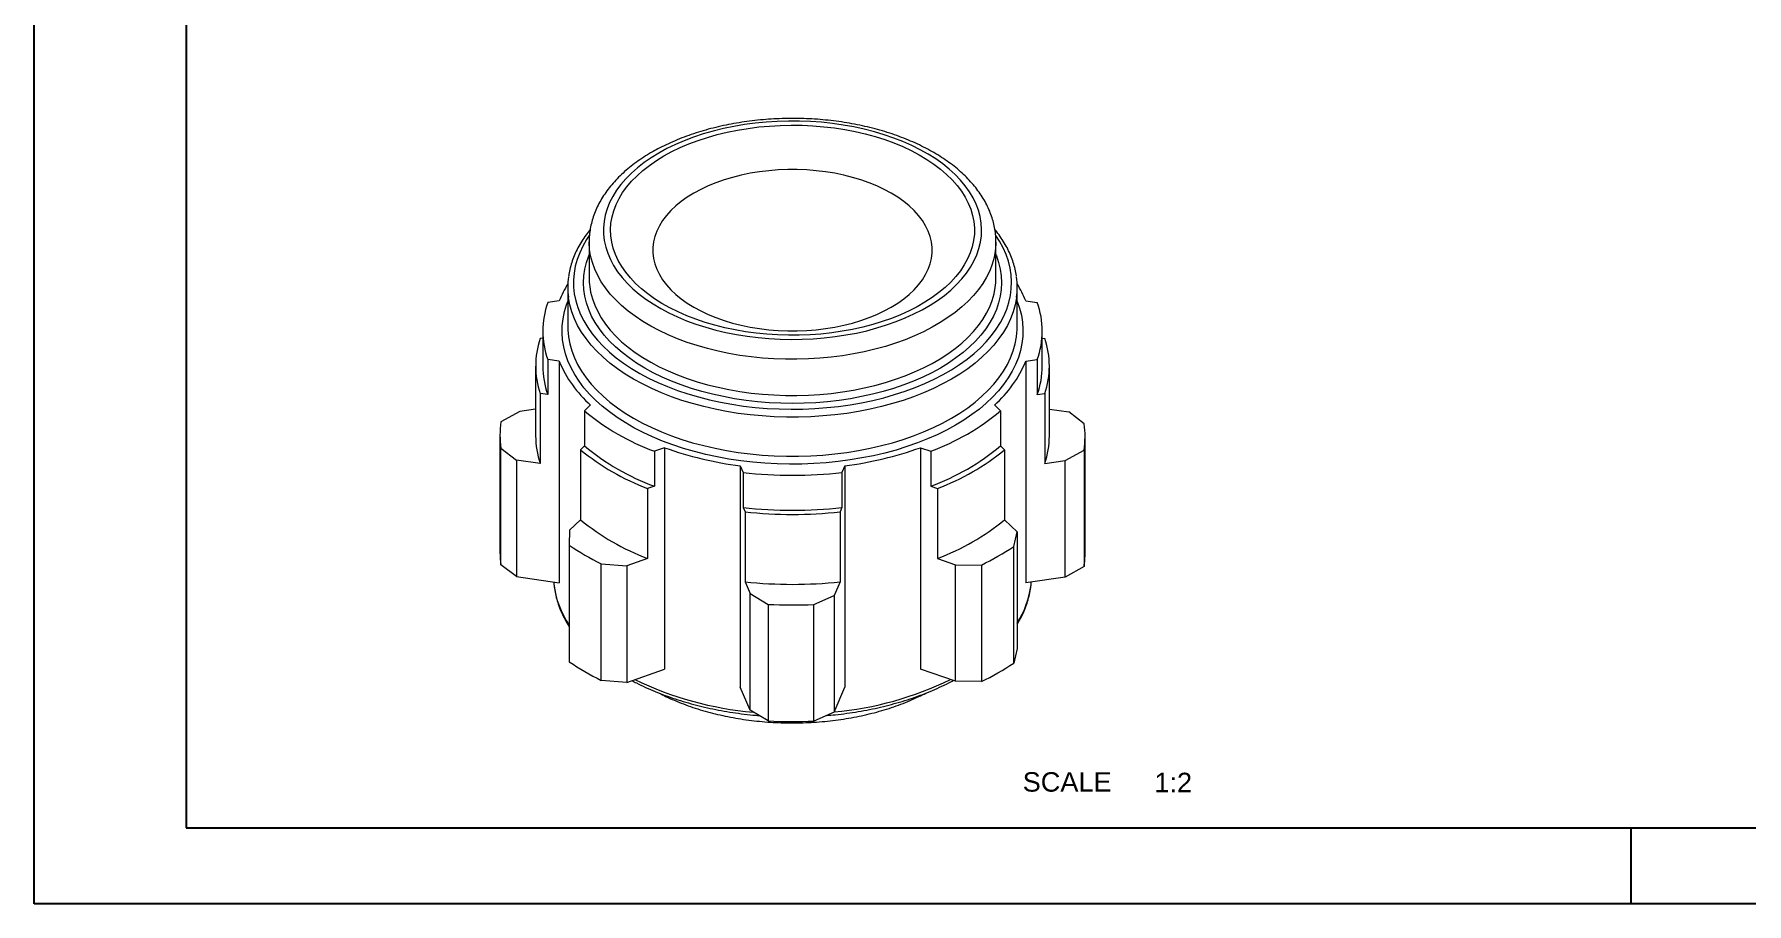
# Model space of a CAD drawing. Header units: millimetres. Extents: x 2490 to 2826, y 1138 to 1375.
# Drawn here: x 2489.9 to 2669.9, y 1138 to 1229.4 of the extents above; entities that cross this region are included whole.
import ezdxf

# ---------------------------------------------------------------- set-up
doc = ezdxf.new("R2010")
doc.units = ezdxf.units.MM
doc.linetypes.add('ACAD_ISO02W100', pattern=[15, 12, -3])
doc.linetypes.add('ACAD_ISO05W100', pattern=[33, 24, -3, 0, -3, 0, -3])
doc.layers.add('AM_8', color=40, linetype='ACAD_ISO02W100', lineweight=35)
doc.layers.add('AM_BOR', color=2, linetype='ACAD_ISO05W100', lineweight=35)
doc.styles.get("Standard").update_dxf_attribs({"font": 'arial.ttf'})

# ---------------------------------------------------------------- blocks, each defined once
blk = doc.blocks.new('A3 ZTL')
for p, q in [((19.57, 280.82), (19.57, 9.78)), ((19.57, 9.78), (401.17, 9.78))]:
    blk.add_line(p, q)
at = {"layer": 'AM_BOR', "color": 135, "linetype": 'Continuous', "lineweight": 25}
for p, q in [((0, 0), (0, 290.61)), ((410.96, 0), (0, 0))]:
    blk.add_line(p, q, dxfattribs=at)
at = {"layer": 'AM_BOR', "color": 135, "lineweight": 25}
blk.add_line((205.48, 9.78), (205.48, 0), dxfattribs=at)

msp = doc.modelspace()

# ---------------------------------------------------------------- linework, layer by layer
at = {"color": 7, "linetype": 'Continuous', "lineweight": 15}
for p, q in [((2548.186, 1207.543), (2548.186, 1203.746)), ((2590.936, 1203.746), (2590.936, 1207.543)), ((2545.936, 1202.767), (2545.936, 1198.664)), ((2593.186, 1198.664), (2593.186, 1202.767)), ((2545.043, 1201.344), (2543.829, 1201.17)), ((2594.078, 1201.344), (2595.292, 1201.17)), ((2543.311, 1197.422), (2543.026, 1197.381)), ((2543.311, 1198.174), (2543.311, 1194.499)), ((2595.811, 1194.499), (2595.811, 1198.174)), ((2595.811, 1197.422), (2596.095, 1197.381)), ((2542.561, 1194.499), (2542.561, 1187.15)), ((2545.043, 1195.003), (2543.829, 1195.177)), ((2543.829, 1195.177), (2543.829, 1191.502)), ((2545.043, 1195.003), (2545.043, 1171.732)), ((2594.078, 1195.003), (2595.292, 1195.177)), ((2594.078, 1195.003), (2594.078, 1171.732)), ((2595.292, 1195.177), (2595.292, 1191.502)), ((2596.561, 1187.15), (2596.561, 1194.499)), ((2542.561, 1189.966), (2540.893, 1189.727)), ((2543.026, 1191.617), (2543.026, 1184.268)), ((2543.829, 1191.502), (2543.026, 1191.617)), ((2548.341, 1190.408), (2547.695, 1189.789)), ((2590.781, 1190.408), (2591.426, 1189.789)), ((2595.292, 1191.502), (2596.095, 1191.617)), ((2596.095, 1191.617), (2596.095, 1184.268)), ((2596.561, 1189.966), (2598.589, 1189.675)), ((2540.893, 1189.727), (2538.917, 1188.628)), ((2547.695, 1189.789), (2547.695, 1186.115)), ((2591.426, 1189.789), (2591.426, 1186.115)), ((2600.229, 1188.441), (2598.589, 1189.675)), ((2538.811, 1187.15), (2538.811, 1174.902)), ((2600.311, 1174.902), (2600.311, 1187.15)), ((2538.892, 1185.86), (2540.533, 1184.625)), ((2538.892, 1173.612), (2538.892, 1185.86)), ((2540.533, 1184.625), (2540.533, 1172.377)), ((2543.026, 1184.268), (2540.533, 1184.625)), ((2547.695, 1186.115), (2547.268, 1185.706)), ((2547.268, 1185.706), (2547.268, 1178.357)), ((2556.108, 1185.924), (2555.036, 1185.551)), ((2555.036, 1185.551), (2555.036, 1181.876)), ((2556.108, 1185.924), (2556.108, 1162.652)), ((2583.013, 1185.924), (2584.085, 1185.551)), ((2583.013, 1185.924), (2583.013, 1162.652)), ((2584.085, 1185.551), (2584.085, 1181.876)), ((2591.426, 1186.115), (2591.853, 1185.706)), ((2591.853, 1185.706), (2591.853, 1178.357)), ((2596.095, 1184.268), (2598.228, 1184.574)), ((2598.228, 1184.574), (2600.204, 1185.672)), ((2598.228, 1172.325), (2598.228, 1184.574)), ((2600.204, 1185.672), (2600.204, 1173.424)), ((2564.068, 1184.02), (2564.369, 1183.319)), ((2564.068, 1184.02), (2564.068, 1160.749)), ((2564.369, 1183.319), (2564.369, 1179.645)), ((2575.053, 1184.02), (2574.752, 1183.319)), ((2574.752, 1183.319), (2574.752, 1179.645)), ((2575.053, 1184.02), (2575.053, 1160.749)), ((2555.036, 1181.876), (2554.328, 1181.63)), ((2554.328, 1181.63), (2554.328, 1174.281)), ((2584.085, 1181.876), (2584.793, 1181.63)), ((2584.793, 1181.63), (2584.793, 1174.281)), ((2564.369, 1179.645), (2564.568, 1179.181)), ((2564.568, 1179.181), (2564.568, 1171.832)), ((2574.752, 1179.645), (2574.553, 1179.181)), ((2574.553, 1179.181), (2574.553, 1171.832)), ((2546.134, 1177.27), (2546.082, 1175.687)), ((2547.268, 1178.357), (2546.134, 1177.27)), ((2591.853, 1178.357), (2593.179, 1177.087)), ((2546.082, 1175.687), (2546.082, 1163.439)), ((2592.827, 1175.544), (2593.179, 1177.087)), ((2592.827, 1163.296), (2592.827, 1175.544)), ((2593.179, 1177.087), (2593.179, 1164.838)), ((2549.456, 1173.719), (2552.128, 1173.515)), ((2549.456, 1161.471), (2549.456, 1173.719)), ((2554.328, 1174.281), (2552.128, 1173.515)), ((2584.793, 1174.281), (2586.675, 1173.626)), ((2540.533, 1172.377), (2538.892, 1173.612)), ((2540.533, 1172.377), (2545.043, 1171.732)), ((2552.128, 1173.515), (2552.128, 1161.267)), ((2564.568, 1171.832), (2565.097, 1170.601)), ((2574.553, 1171.832), (2573.935, 1170.393)), ((2586.675, 1161.378), (2586.675, 1173.626)), ((2586.675, 1173.626), (2589.418, 1173.596)), ((2589.418, 1173.596), (2589.418, 1161.348)), ((2598.228, 1172.325), (2594.078, 1171.732)), ((2600.204, 1173.424), (2598.228, 1172.325)), ((2565.097, 1158.353), (2565.097, 1170.601)), ((2565.097, 1170.601), (2567, 1169.46)), ((2571.796, 1169.446), (2573.935, 1170.393)), ((2573.935, 1170.393), (2573.935, 1158.145)), ((2567, 1169.46), (2567, 1157.212)), ((2571.796, 1157.198), (2571.796, 1169.446)), ((2593.179, 1164.838), (2592.827, 1163.296)), ((2552.128, 1161.267), (2549.456, 1161.471)), ((2552.128, 1161.267), (2556.108, 1162.652)), ((2586.675, 1161.378), (2583.013, 1162.652)), ((2589.418, 1161.348), (2586.675, 1161.378)), ((2565.097, 1158.353), (2564.068, 1160.749)), ((2573.935, 1158.145), (2575.053, 1160.749)), ((2567, 1157.212), (2565.097, 1158.353)), ((2573.935, 1158.145), (2571.796, 1157.198))]:
    msp.add_line(p, q, dxfattribs=at)
at = {"color": 7, "linetype": 'Continuous', "lineweight": 15, "flags": 128}
for points in [[(2555.507, 1216.881), (2554.706, 1216.391), (2553.957, 1215.875), (2553.261, 1215.334), (2552.622, 1214.77), (2552.041, 1214.186), (2551.52, 1213.583), (2551.062, 1212.964), (2550.667, 1212.33), (2550.338, 1211.684), (2550.075, 1211.027), (2549.879, 1210.363), (2549.75, 1209.694), (2549.69, 1209.021), (2549.699, 1208.347), (2549.776, 1207.675), (2549.921, 1207.007), (2550.134, 1206.344), (2550.414, 1205.69), (2550.76, 1205.047), (2551.171, 1204.416), (2551.645, 1203.801), (2552.181, 1203.202), (2552.776, 1202.623), (2553.43, 1202.065), (2554.139, 1201.53), (2554.902, 1201.02), (2555.715, 1200.537), (2556.575, 1200.082), (2557.481, 1199.657), (2558.428, 1199.264), (2559.413, 1198.903), (2560.434, 1198.576), (2561.486, 1198.284), (2562.565, 1198.029), (2563.669, 1197.81), (2564.793, 1197.63), (2565.934, 1197.487), (2567.087, 1197.384), (2568.249, 1197.32), (2569.415, 1197.295), (2570.581, 1197.31), (2571.745, 1197.364), (2572.9, 1197.458), (2574.044, 1197.59), (2575.173, 1197.762), (2576.282, 1197.971), (2577.368, 1198.217), (2578.427, 1198.5), (2579.456, 1198.818), (2580.451, 1199.17), (2581.407, 1199.556), (2582.324, 1199.973), (2583.196, 1200.42), (2584.021, 1200.897), (2584.796, 1201.4), (2585.519, 1201.929), (2586.187, 1202.482), (2586.797, 1203.056), (2587.348, 1203.65), (2587.838, 1204.261), (2588.265, 1204.888), (2588.627, 1205.528), (2588.923, 1206.18), (2589.153, 1206.84), (2589.315, 1207.507), (2589.409, 1208.179), (2589.435, 1208.852), (2589.392, 1209.526), (2589.281, 1210.196), (2589.102, 1210.862), (2588.855, 1211.52), (2588.542, 1212.169), (2588.164, 1212.807), (2587.721, 1213.43), (2587.216, 1214.037), (2586.65, 1214.626), (2586.025, 1215.195), (2585.343, 1215.742), (2584.607, 1216.264), (2583.819, 1216.761), (2582.982, 1217.231), (2582.099, 1217.671), (2581.172, 1218.08), (2580.205, 1218.457), (2579.202, 1218.801), (2578.165, 1219.111), (2577.099, 1219.384), (2576.007, 1219.622), (2574.892, 1219.821), (2573.759, 1219.983), (2572.612, 1220.106), (2571.454, 1220.19), (2570.29, 1220.234), (2569.123, 1220.239), (2567.958, 1220.204), (2566.798, 1220.13), (2565.647, 1220.017), (2564.511, 1219.865), (2563.391, 1219.675), (2562.293, 1219.447), (2561.22, 1219.183), (2560.176, 1218.882), (2559.164, 1218.547), (2558.187, 1218.178), (2557.25, 1217.776), (2556.356, 1217.343), (2555.507, 1216.881)], [(2556.037, 1216.575), (2556.87, 1217.028), (2557.749, 1217.451), (2558.669, 1217.844), (2559.629, 1218.203), (2560.624, 1218.529), (2561.651, 1218.82), (2562.707, 1219.076), (2563.787, 1219.294), (2564.888, 1219.474), (2566.005, 1219.616), (2567.135, 1219.72), (2568.274, 1219.784), (2569.418, 1219.809), (2570.562, 1219.794), (2571.702, 1219.739), (2572.835, 1219.646), (2573.956, 1219.513), (2575.061, 1219.342), (2576.147, 1219.134), (2577.209, 1218.888), (2578.243, 1218.605), (2579.247, 1218.288), (2580.216, 1217.937), (2581.146, 1217.552), (2582.036, 1217.137), (2582.88, 1216.691), (2583.677, 1216.217), (2584.424, 1215.716), (2585.117, 1215.191), (2585.754, 1214.642), (2586.334, 1214.073), (2586.853, 1213.484), (2587.311, 1212.879), (2587.705, 1212.258), (2588.034, 1211.626), (2588.297, 1210.983), (2588.493, 1210.332), (2588.621, 1209.676), (2588.681, 1209.016), (2588.672, 1208.355), (2588.595, 1207.696), (2588.45, 1207.041), (2588.237, 1206.392), (2587.958, 1205.751), (2587.612, 1205.122), (2587.202, 1204.505), (2586.729, 1203.904), (2586.194, 1203.32), (2585.6, 1202.755), (2584.949, 1202.212), (2584.242, 1201.693), (2583.483, 1201.198), (2582.673, 1200.731), (2581.817, 1200.293), (2580.917, 1199.885), (2579.977, 1199.509), (2578.999, 1199.166), (2577.987, 1198.857), (2576.945, 1198.584), (2575.877, 1198.347), (2574.786, 1198.148), (2573.677, 1197.986), (2572.552, 1197.864), (2571.417, 1197.78), (2570.276, 1197.735), (2569.132, 1197.73), (2567.989, 1197.765), (2566.852, 1197.839), (2565.724, 1197.952), (2564.611, 1198.104), (2563.515, 1198.294), (2562.441, 1198.521), (2561.392, 1198.785), (2560.372, 1199.085), (2559.386, 1199.42), (2558.435, 1199.788), (2557.525, 1200.188), (2556.658, 1200.619), (2555.836, 1201.079), (2555.064, 1201.567), (2554.344, 1202.08), (2553.679, 1202.617), (2553.07, 1203.177), (2552.52, 1203.756), (2552.031, 1204.353), (2551.605, 1204.966), (2551.244, 1205.593), (2550.947, 1206.231), (2550.718, 1206.878), (2550.556, 1207.532), (2550.462, 1208.19), (2550.436, 1208.851), (2550.479, 1209.511), (2550.59, 1210.168), (2550.769, 1210.821), (2551.015, 1211.466), (2551.328, 1212.101), (2551.706, 1212.725), (2552.148, 1213.334), (2552.652, 1213.927), (2553.217, 1214.502), (2553.84, 1215.056), (2554.519, 1215.587), (2555.253, 1216.094), (2556.037, 1216.575)], [(2559.181, 1200.68), (2559.913, 1200.285), (2560.691, 1199.92), (2561.51, 1199.586), (2562.366, 1199.286), (2563.256, 1199.02), (2564.175, 1198.789), (2565.12, 1198.595), (2566.085, 1198.439), (2567.066, 1198.321), (2568.059, 1198.243), (2569.059, 1198.203), (2570.062, 1198.203), (2571.062, 1198.243), (2572.055, 1198.321), (2573.036, 1198.439), (2574.001, 1198.595), (2574.946, 1198.789), (2575.865, 1199.02), (2576.755, 1199.286), (2577.612, 1199.586), (2578.431, 1199.92), (2579.208, 1200.285), (2579.941, 1200.68), (2580.625, 1201.103), (2581.257, 1201.552), (2581.835, 1202.025), (2582.356, 1202.519), (2582.817, 1203.033), (2583.217, 1203.564), (2583.552, 1204.109), (2583.823, 1204.666), (2584.027, 1205.233), (2584.163, 1205.806), (2584.232, 1206.383), (2584.232, 1206.962), (2584.163, 1207.539), (2584.027, 1208.112), (2583.823, 1208.679), (2583.552, 1209.236), (2583.217, 1209.781), (2582.817, 1210.312), (2582.356, 1210.826), (2581.835, 1211.32), (2581.257, 1211.793), (2580.625, 1212.242), (2579.941, 1212.665), (2579.208, 1213.06), (2578.431, 1213.425), (2577.612, 1213.759), (2576.755, 1214.059), (2575.865, 1214.326), (2574.946, 1214.556), (2574.001, 1214.75), (2573.036, 1214.906), (2572.055, 1215.024), (2571.062, 1215.102), (2570.062, 1215.142), (2569.059, 1215.142), (2568.059, 1215.102), (2567.066, 1215.024), (2566.085, 1214.906), (2565.12, 1214.75), (2564.175, 1214.556), (2563.256, 1214.326), (2562.366, 1214.059), (2561.51, 1213.759), (2560.691, 1213.425), (2559.913, 1213.06), (2559.181, 1212.665), (2558.496, 1212.242), (2557.864, 1211.793), (2557.286, 1211.32), (2556.765, 1210.826), (2556.304, 1210.312), (2555.904, 1209.781), (2555.569, 1209.236), (2555.298, 1208.679), (2555.094, 1208.112), (2554.958, 1207.539), (2554.89, 1206.962), (2554.89, 1206.383), (2554.958, 1205.806), (2555.094, 1205.233), (2555.298, 1204.666), (2555.569, 1204.109), (2555.904, 1203.564), (2556.304, 1203.033), (2556.765, 1202.519), (2557.286, 1202.025), (2557.864, 1201.552), (2558.496, 1201.103), (2559.181, 1200.68)], [(2545.936, 1198.664), (2545.944, 1198.294), (2546.012, 1197.565)], [(2593.112, 1197.589), (2593.177, 1198.294), (2593.186, 1198.664)], [(2544.46, 1171.815), (2544.47, 1171.693), (2544.482, 1171.574)], [(2594.634, 1171.519), (2594.651, 1171.693), (2594.661, 1171.815)]]:
    msp.add_lwpolyline(points, dxfattribs=at)
at = {"color": 8, "linetype": 'Continuous', "lineweight": 15, "flags": 128}
for points in [[(2548.193, 1208.208), (2547.918, 1207.793), (2547.521, 1207.104), (2547.19, 1206.404), (2546.926, 1205.694), (2546.729, 1204.977), (2546.601, 1204.254), (2546.54, 1203.529), (2546.549, 1202.803), (2546.626, 1202.078), (2546.772, 1201.357), (2546.986, 1200.641), (2547.267, 1199.933), (2547.614, 1199.236), (2548.028, 1198.55), (2548.505, 1197.878), (2549.045, 1197.222), (2549.647, 1196.584), (2550.308, 1195.967), (2551.026, 1195.37), (2551.8, 1194.798), (2552.626, 1194.251), (2553.503, 1193.73), (2554.429, 1193.238), (2555.399, 1192.776), (2556.411, 1192.345), (2557.463, 1191.947), (2558.551, 1191.583), (2559.672, 1191.253), (2560.822, 1190.959), (2561.998, 1190.702), (2563.197, 1190.482), (2564.415, 1190.301), (2565.648, 1190.158), (2566.893, 1190.054), (2568.146, 1189.99), (2569.403, 1189.965), (2570.661, 1189.98), (2571.915, 1190.034), (2573.163, 1190.128), (2574.399, 1190.261), (2575.621, 1190.433), (2576.825, 1190.643), (2578.007, 1190.891), (2579.165, 1191.176), (2580.293, 1191.497), (2581.389, 1191.853), (2582.451, 1192.243), (2583.473, 1192.665), (2584.454, 1193.12), (2585.391, 1193.604), (2586.28, 1194.118), (2587.12, 1194.659), (2587.907, 1195.225), (2588.639, 1195.815), (2589.315, 1196.428), (2589.931, 1197.061), (2590.487, 1197.712), (2590.98, 1198.38), (2591.41, 1199.063), (2591.774, 1199.758), (2592.072, 1200.463), (2592.302, 1201.177), (2592.465, 1201.897), (2592.559, 1202.621), (2592.585, 1203.347), (2592.542, 1204.073), (2592.431, 1204.796), (2592.251, 1205.515), (2592.003, 1206.227), (2591.689, 1206.93), (2591.308, 1207.622), (2590.934, 1208.2)], [(2590.936, 1206.201), (2590.985, 1206.079), (2591.225, 1205.382), (2591.397, 1204.677), (2591.501, 1203.968), (2591.536, 1203.257), (2591.501, 1202.545), (2591.397, 1201.836), (2591.225, 1201.132), (2590.985, 1200.434), (2590.677, 1199.745), (2590.302, 1199.067), (2589.863, 1198.402), (2589.359, 1197.752), (2588.794, 1197.12), (2588.167, 1196.507), (2587.483, 1195.916), (2586.741, 1195.347), (2585.946, 1194.803), (2585.099, 1194.286), (2584.204, 1193.797), (2583.262, 1193.338), (2582.277, 1192.91), (2581.252, 1192.515), (2580.19, 1192.154), (2579.095, 1191.827), (2577.97, 1191.536), (2576.819, 1191.283), (2575.644, 1191.066), (2574.451, 1190.889), (2573.242, 1190.75), (2572.021, 1190.65), (2570.793, 1190.591), (2569.561, 1190.571), (2568.328, 1190.591), (2567.1, 1190.65), (2565.88, 1190.75), (2564.671, 1190.889), (2563.477, 1191.066), (2562.303, 1191.283), (2561.151, 1191.536), (2560.026, 1191.827), (2558.931, 1192.154), (2557.869, 1192.515), (2556.844, 1192.91), (2555.859, 1193.338), (2554.918, 1193.797), (2554.022, 1194.286), (2553.175, 1194.803), (2552.38, 1195.347), (2551.639, 1195.916), (2550.954, 1196.507), (2550.328, 1197.12), (2549.762, 1197.752), (2549.258, 1198.402), (2548.819, 1199.067), (2548.444, 1199.745), (2548.137, 1200.434), (2547.896, 1201.132), (2547.724, 1201.836), (2547.62, 1202.545), (2547.586, 1203.257), (2547.62, 1203.968), (2547.724, 1204.677), (2547.896, 1205.382), (2548.137, 1206.079), (2548.186, 1206.201)], [(2590.936, 1207.528), (2590.931, 1207.281), (2590.871, 1206.584), (2590.743, 1205.89), (2590.547, 1205.2), (2590.284, 1204.519), (2589.954, 1203.847), (2589.559, 1203.187), (2589.1, 1202.54), (2588.578, 1201.91), (2587.996, 1201.298), (2587.354, 1200.706), (2586.656, 1200.136), (2585.902, 1199.589), (2585.097, 1199.068), (2584.241, 1198.575), (2583.339, 1198.11), (2582.392, 1197.675), (2581.404, 1197.271), (2580.379, 1196.901), (2579.319, 1196.565), (2578.227, 1196.264), (2577.108, 1195.999), (2575.964, 1195.771), (2574.8, 1195.58), (2573.619, 1195.428), (2572.426, 1195.315), (2571.223, 1195.241), (2570.014, 1195.207), (2568.805, 1195.212), (2567.597, 1195.256), (2566.396, 1195.34), (2565.205, 1195.463), (2564.028, 1195.624), (2562.869, 1195.824), (2561.731, 1196.061), (2560.619, 1196.336), (2559.535, 1196.646), (2558.483, 1196.99), (2557.466, 1197.369), (2556.488, 1197.78), (2555.553, 1198.223), (2554.662, 1198.695), (2553.818, 1199.196), (2553.026, 1199.724), (2552.286, 1200.276), (2551.601, 1200.852), (2550.974, 1201.449), (2550.407, 1202.066), (2549.901, 1202.701), (2549.458, 1203.35), (2549.079, 1204.014), (2548.766, 1204.688), (2548.519, 1205.372), (2548.34, 1206.063), (2548.229, 1206.758), (2548.186, 1207.456), (2548.186, 1207.551)], [(2548.241, 1202.856), (2548.34, 1202.266), (2548.519, 1201.575), (2548.766, 1200.891), (2549.079, 1200.217), (2549.458, 1199.553), (2549.901, 1198.904), (2550.407, 1198.269), (2550.974, 1197.652), (2551.601, 1197.055), (2552.286, 1196.479), (2553.026, 1195.927), (2553.818, 1195.399), (2554.662, 1194.899), (2555.553, 1194.426), (2556.488, 1193.984), (2557.466, 1193.572), (2558.483, 1193.194), (2559.535, 1192.849), (2560.619, 1192.539), (2561.731, 1192.265), (2562.869, 1192.027), (2564.028, 1191.827), (2565.205, 1191.666), (2566.396, 1191.543), (2567.597, 1191.459), (2568.805, 1191.415), (2570.014, 1191.41), (2571.223, 1191.444), (2572.426, 1191.518), (2573.619, 1191.631), (2574.8, 1191.783), (2575.964, 1191.974), (2577.108, 1192.202), (2578.227, 1192.467), (2579.319, 1192.768), (2580.379, 1193.104), (2581.404, 1193.474), (2582.392, 1193.878), (2583.339, 1194.313), (2584.241, 1194.778), (2585.097, 1195.272), (2585.902, 1195.793), (2586.656, 1196.339), (2587.354, 1196.909), (2587.996, 1197.501), (2588.578, 1198.113), (2589.1, 1198.744), (2589.559, 1199.39), (2589.954, 1200.05), (2590.284, 1200.722), (2590.547, 1201.403), (2590.743, 1202.093), (2590.866, 1202.753)], [(2593.186, 1201.267), (2593.424, 1200.582), (2593.612, 1199.845), (2593.732, 1199.104), (2593.783, 1198.36), (2593.766, 1197.615), (2593.681, 1196.872), (2593.526, 1196.133), (2593.304, 1195.4), (2593.015, 1194.674), (2592.659, 1193.958), (2592.238, 1193.255), (2591.752, 1192.565), (2591.204, 1191.891), (2590.594, 1191.235), (2589.924, 1190.599), (2589.197, 1189.984), (2588.414, 1189.392), (2587.578, 1188.825), (2586.69, 1188.285), (2585.754, 1187.773), (2584.772, 1187.29), (2583.748, 1186.838), (2582.682, 1186.418), (2581.58, 1186.032), (2580.443, 1185.679), (2579.276, 1185.363), (2578.081, 1185.082), (2576.862, 1184.839), (2575.623, 1184.634), (2574.366, 1184.467), (2573.095, 1184.338), (2571.815, 1184.249), (2570.528, 1184.2), (2569.238, 1184.19), (2567.949, 1184.22), (2566.665, 1184.289), (2565.389, 1184.398), (2564.125, 1184.545), (2562.876, 1184.732), (2561.647, 1184.956), (2560.439, 1185.218), (2559.258, 1185.517), (2558.106, 1185.851), (2556.986, 1186.221), (2555.902, 1186.624), (2554.856, 1187.06), (2553.852, 1187.527), (2552.893, 1188.025), (2551.981, 1188.552), (2551.119, 1189.105), (2550.309, 1189.685), (2549.554, 1190.288), (2548.855, 1190.914), (2548.215, 1191.561), (2547.636, 1192.226), (2547.118, 1192.908), (2546.665, 1193.605), (2546.276, 1194.315), (2545.953, 1195.036), (2545.697, 1195.766), (2545.509, 1196.502), (2545.389, 1197.243), (2545.338, 1197.987), (2545.355, 1198.732), (2545.441, 1199.475), (2545.595, 1200.214), (2545.817, 1200.948), (2545.936, 1201.267)], [(2593.116, 1201.722), (2593.108, 1201.66), (2592.969, 1200.925), (2592.762, 1200.197), (2592.487, 1199.475), (2592.145, 1198.763), (2591.736, 1198.063), (2591.263, 1197.377), (2590.726, 1196.707), (2590.126, 1196.054), (2589.467, 1195.421), (2588.749, 1194.81), (2587.974, 1194.222), (2587.146, 1193.659), (2586.266, 1193.123), (2585.337, 1192.615), (2584.362, 1192.137), (2583.343, 1191.69), (2582.284, 1191.275), (2581.188, 1190.894), (2580.057, 1190.548), (2578.896, 1190.238), (2577.708, 1189.965), (2576.495, 1189.729), (2575.262, 1189.531), (2574.013, 1189.373), (2572.75, 1189.253), (2571.478, 1189.173), (2570.2, 1189.133), (2568.921, 1189.133), (2567.643, 1189.173), (2566.371, 1189.253), (2565.109, 1189.373), (2563.859, 1189.531), (2562.626, 1189.729), (2561.414, 1189.965), (2560.225, 1190.238), (2559.064, 1190.548), (2557.933, 1190.894), (2556.837, 1191.275), (2555.778, 1191.69), (2554.759, 1192.137), (2553.784, 1192.615), (2552.855, 1193.123), (2551.975, 1193.659), (2551.147, 1194.222), (2550.373, 1194.81), (2549.655, 1195.421), (2548.995, 1196.054), (2548.396, 1196.707), (2547.858, 1197.377), (2547.385, 1198.063), (2546.976, 1198.763), (2546.634, 1199.475), (2546.359, 1200.197), (2546.152, 1200.925), (2546.014, 1201.66), (2546.004, 1201.728)], [(2546.012, 1197.565), (2546.014, 1197.557), (2546.152, 1196.822), (2546.359, 1196.093), (2546.634, 1195.372), (2546.976, 1194.66), (2547.385, 1193.96), (2547.858, 1193.274), (2548.396, 1192.604), (2548.995, 1191.951), (2549.655, 1191.318), (2550.373, 1190.707), (2551.147, 1190.119), (2551.975, 1189.556), (2552.855, 1189.02), (2553.784, 1188.512), (2554.759, 1188.034), (2555.778, 1187.587), (2556.837, 1187.172), (2557.933, 1186.791), (2559.064, 1186.445), (2560.225, 1186.135), (2561.414, 1185.862), (2562.626, 1185.626), (2563.859, 1185.428), (2565.109, 1185.269), (2566.371, 1185.15), (2567.643, 1185.07), (2568.921, 1185.03), (2570.2, 1185.03), (2571.478, 1185.07), (2572.75, 1185.15), (2574.013, 1185.269), (2575.262, 1185.428), (2576.495, 1185.626), (2577.708, 1185.862), (2578.896, 1186.135), (2580.057, 1186.445), (2581.188, 1186.791), (2582.284, 1187.172), (2583.343, 1187.587), (2584.362, 1188.034), (2585.337, 1188.512), (2586.266, 1189.02), (2587.146, 1189.556), (2587.974, 1190.119), (2588.749, 1190.707), (2589.467, 1191.318), (2590.126, 1191.951), (2590.726, 1192.604), (2591.263, 1193.274), (2591.736, 1193.96), (2592.145, 1194.66), (2592.487, 1195.372), (2592.762, 1196.093), (2592.969, 1196.822), (2593.108, 1197.557), (2593.112, 1197.589)]]:
    msp.add_lwpolyline(points, dxfattribs=at)
at = {"color": 7, "linetype": 'Continuous', "lineweight": 15}
for centre, radius, start, end in [((2554.767, 1197.539), 10.442, 147.67351, 158.62961), ((2553.836, 1202.767), 7.901, 171.97572, 187.55624), ((2555.344, 1203.748), 7.158, 180.00821, 187.1544), ((2583.763, 1203.748), 7.172, 352.02251, 359.98562), ((2585.286, 1202.767), 7.9, 352.4034, 7.81895), ((2584.354, 1197.539), 10.442, 21.37039, 32.32649), ((2552.26, 1198.174), 8.948, 160.43257, 199.56743), ((2586.861, 1198.174), 8.948, 340.43257, 19.56743), ((2551.74, 1194.499), 9.178, 161.69874, 198.30126), ((2587.381, 1194.499), 9.178, 341.69874, 18.30126), ((2552.367, 1194.523), 9.057, 180.14876, 199.48079), ((2556.479, 1199.727), 12.373, 202.44743, 228.87272), ((2582.643, 1199.727), 12.373, 311.12728, 337.55257), ((2586.754, 1194.523), 9.057, 340.51921, 359.85124), ((2549.096, 1187.151), 10.285, 171.73854, 187.21018), ((2563.495, 1208.681), 24.628, 230.09257, 249.91281), ((2575.626, 1208.681), 24.628, 290.08719, 309.90743), ((2590.026, 1187.15), 10.285, 351.73854, 7.21018), ((2551.836, 1187.17), 9.275, 180.12189, 198.23032), ((2587.285, 1187.17), 9.275, 341.76968, 359.87811), ((2563.306, 1205.334), 25.347, 230.74895, 249.25643), ((2563.495, 1205.006), 24.628, 230.09257, 249.91281), ((2568.664, 1220.835), 37.1, 250.21895, 262.8849), ((2570.458, 1220.835), 37.1, 277.1151, 289.78105), ((2575.626, 1205.006), 24.628, 290.08719, 309.90743), ((2575.816, 1205.334), 25.347, 290.74357, 309.25105), ((2569.561, 1228.142), 45.122, 263.39349, 276.60651), ((2569.561, 1224.467), 45.122, 263.39349, 276.60651), ((2569.561, 1225.369), 46.457, 263.83109, 276.16891), ((2563.306, 1197.985), 25.347, 230.74895, 249.25643), ((2575.816, 1197.985), 25.347, 290.74357, 309.25105), ((2562.219, 1199.47), 28.741, 235.84324, 243.63518), ((2576.672, 1199.868), 29.2, 295.88029, 303.59016), ((2549.105, 1174.903), 10.295, 180.00691, 187.20909), ((2590.001, 1174.904), 10.31, 351.74654, 359.98937), ((2569.561, 1218.02), 46.457, 263.83109, 276.16891), ((2569.561, 1222.6), 53.202, 267.24135, 272.40829), ((2562.219, 1187.222), 28.741, 235.84324, 243.63518), ((2576.672, 1187.62), 29.2, 295.88029, 303.59016), ((2569.561, 1210.352), 53.202, 267.24135, 272.40829)]:
    msp.add_arc(centre, radius, start, end, dxfattribs=at)
at = {"color": 8, "linetype": 'Continuous', "lineweight": 15}
for centre, radius, start, end in [((2554.024, 1172.696), 9.608, 186.7025, 214.24963), ((2585.15, 1172.686), 9.555, 327.17586, 352.98909), ((2568.427, 1193.522), 35.504, 244.19052, 265.18263), ((2570.874, 1192.904), 34.869, 275.05381, 295.98515)]:
    msp.add_arc(centre, radius, start, end, dxfattribs=at)
at = {"color": 7, "linetype": 'Continuous', "lineweight": 15}
for points, knots in [([(2590.929, 1207.526), (2590.929, 1207.68), (2590.931, 1208.07), (2590.863, 1208.694), (2590.734, 1209.395), (2590.543, 1210.089), (2590.292, 1210.775), (2589.981, 1211.452), (2589.61, 1212.117), (2589.18, 1212.77), (2588.692, 1213.408), (2588.148, 1214.029), (2587.547, 1214.631), (2586.893, 1215.212), (2586.188, 1215.769), (2585.434, 1216.301), (2584.633, 1216.807), (2583.789, 1217.284), (2582.904, 1217.732), (2581.982, 1218.149), (2581.025, 1218.535), (2580.035, 1218.889), (2579.016, 1219.21), (2577.971, 1219.497), (2576.903, 1219.749), (2575.814, 1219.967), (2574.708, 1220.149), (2573.588, 1220.295), (2572.457, 1220.406), (2571.317, 1220.48), (2570.173, 1220.518), (2569.028, 1220.519), (2567.883, 1220.484), (2566.744, 1220.412), (2565.612, 1220.304), (2564.491, 1220.16), (2563.384, 1219.981), (2562.295, 1219.766), (2561.225, 1219.516), (2560.178, 1219.231), (2559.158, 1218.913), (2558.166, 1218.562), (2557.206, 1218.178), (2556.281, 1217.762), (2555.464, 1217.354), (2554.969, 1217.075), (2554.757, 1216.956)], [0, 0, 0, 0, 0.0143068, 0.0361451, 0.0579994, 0.0799241, 0.1019668, 0.1241643, 0.1465405, 0.1691047, 0.1918524, 0.2147672, 0.2378246, 0.260996, 0.284252, 0.3075655, 0.3309135, 0.3542773, 0.3776403, 0.4009929, 0.4243295, 0.4476472, 0.4709446, 0.4942218, 0.5174799, 0.5407205, 0.5639457, 0.587158, 0.61036, 0.6335544, 0.656744, 0.6799317, 0.7031204, 0.7263121, 0.7495096, 0.7727159, 0.7959338, 0.8191664, 0.8424162, 0.865686, 0.8889781, 0.9122944, 0.9356363, 0.9590043, 0.9823974, 1, 1, 1, 1]), ([(2554.757, 1216.956), (2554.61, 1216.869), (2554.186, 1216.62), (2553.518, 1216.186), (2552.769, 1215.645), (2552.07, 1215.078), (2551.422, 1214.486), (2550.827, 1213.871), (2550.289, 1213.235), (2549.809, 1212.581), (2549.388, 1211.91), (2549.03, 1211.227), (2548.733, 1210.533), (2548.5, 1209.832), (2548.329, 1209.125), (2548.225, 1208.416), (2548.181, 1207.891), (2548.189, 1207.603), (2548.191, 1207.552)], [0, 0, 0, 0, 0.036791, 0.1062113, 0.1756677, 0.2450844, 0.3144011, 0.3835423, 0.4524192, 0.520936, 0.5889989, 0.6565295, 0.7234776, 0.789833, 0.8556313, 0.9209539, 0.9859215, 1, 1, 1, 1]), ([(2548.298, 1208.844), (2548.146, 1208.656), (2547.822, 1208.252), (2547.394, 1207.613), (2547, 1206.934), (2546.668, 1206.243), (2546.395, 1205.543), (2546.189, 1204.837), (2546.065, 1204.297), (2546.031, 1203.992), (2546.023, 1203.925)], [0, 0, 0, 0, 0.1229677, 0.2637555, 0.4041746, 0.5441605, 0.6836686, 0.8226862, 0.961241, 1, 1, 1, 1]), ([(2593.105, 1203.895), (2593.103, 1203.922), (2593.076, 1204.187), (2592.968, 1204.685), (2592.778, 1205.388), (2592.52, 1206.084), (2592.204, 1206.772), (2591.83, 1207.449), (2591.392, 1208.113), (2591.055, 1208.577), (2590.849, 1208.814), (2590.827, 1208.841)], [0, 0, 0, 0, 0.0155681, 0.152676, 0.2899964, 0.4276512, 0.5657249, 0.7042596, 0.8432571, 0.982686, 1, 1, 1, 1]), ([(2544.486, 1171.522), (2544.487, 1171.508), (2544.504, 1171.248), (2544.595, 1170.744), (2544.762, 1170.013), (2544.997, 1169.289), (2545.289, 1168.571), (2545.647, 1167.866), (2545.914, 1167.39), (2546.076, 1167.155), (2546.082, 1167.146)], [0, 0, 0, 0, 0.0094337, 0.1725268, 0.3358217, 0.4994914, 0.6636692, 0.828439, 0.9938329, 1, 1, 1, 1]), ([(2593.179, 1167.381), (2593.263, 1167.516), (2593.49, 1167.882), (2593.795, 1168.496), (2594.099, 1169.217), (2594.341, 1169.947), (2594.514, 1170.682), (2594.609, 1171.188), (2594.628, 1171.45), (2594.629, 1171.464)], [0, 0, 0, 0, 0.10365187, 0.28224271, 0.46016083, 0.63737673, 0.81391209, 0.98984618, 1, 1, 1, 1]), ([(2552.674, 1161.457), (2552.834, 1161.371), (2553.3, 1161.119), (2554.117, 1160.733), (2555.118, 1160.297), (2556.156, 1159.892), (2557.226, 1159.518), (2558.326, 1159.176), (2559.453, 1158.867), (2560.604, 1158.59), (2561.777, 1158.348), (2562.969, 1158.139), (2564.177, 1157.967), (2565.206, 1157.846), (2565.835, 1157.797), (2566.054, 1157.779)], [0, 0, 0, 0, 0.0433562, 0.1264418, 0.2095053, 0.2925421, 0.37555, 0.4585284, 0.541478, 0.6244004, 0.707298, 0.7901734, 0.8730298, 0.9558703, 1, 1, 1, 1]), ([(2573.117, 1157.782), (2573.429, 1157.809), (2574.151, 1157.871), (2575.271, 1158.01), (2576.475, 1158.192), (2577.661, 1158.41), (2578.829, 1158.661), (2579.974, 1158.946), (2581.093, 1159.265), (2582.186, 1159.615), (2583.247, 1159.998), (2584.276, 1160.41), (2585.267, 1160.855), (2585.992, 1161.204), (2586.372, 1161.415), (2586.448, 1161.457)], [0, 0, 0, 0, 0.0633311, 0.1464385, 0.229561, 0.3127021, 0.3958653, 0.4790541, 0.5622716, 0.6455206, 0.7288035, 0.812122, 0.8954766, 0.9788668, 1, 1, 1, 1]), ([(2555.561, 1160.131), (2555.78, 1160.018), (2556.291, 1159.754), (2557.14, 1159.374), (2558.096, 1158.987), (2559.086, 1158.634), (2560.105, 1158.313), (2561.15, 1158.026), (2562.218, 1157.774), (2563.307, 1157.556), (2564.413, 1157.374), (2565.533, 1157.227), (2566.665, 1157.117), (2567.804, 1157.043), (2568.948, 1157.005), (2570.094, 1157.004), (2571.238, 1157.039), (2572.378, 1157.111), (2573.509, 1157.219), (2574.63, 1157.363), (2575.737, 1157.542), (2576.827, 1157.757), (2577.896, 1158.007), (2578.943, 1158.292), (2579.963, 1158.61), (2580.955, 1158.961), (2581.915, 1159.346), (2582.788, 1159.734), (2583.323, 1160.008), (2583.564, 1160.132)], [0, 0, 0, 0, 0.02831912, 0.06610175, 0.10385862, 0.14158475, 0.17927811, 0.21693881, 0.25456851, 0.29216993, 0.32974651, 0.36730217, 0.40484112, 0.44236781, 0.47988677, 0.51740265, 0.55492011, 0.59244237, 0.6299741, 0.66752002, 0.70508484, 0.7426732, 0.78028959, 0.81793825, 0.85562299, 0.89334698, 0.93111239, 0.96891989, 1, 1, 1, 1])]:
    msp.add_open_spline(points, degree=3, knots=knots, dxfattribs=at)

# ---------------------------------------------------------------- block references
at = {"linetype": 'ByBlock', "lineweight": 0, "xscale": 0.8167500000000001, "yscale": 0.8167500000000001, "zscale": 0.8167500000000001}
msp.add_blockref('A3 ZTL', (2489.857, 1138.007), dxfattribs=at)

# ---------------------------------------------------------------- texts
at = {"layer": 'AM_8', "color": 0, "linetype": 'Continuous'}
for s, p in [('SCALE', (2593.752, 1149.784)), ('1:2', (2607.595, 1149.728))]:
    msp.add_text(s, height=2.0419, dxfattribs=at).set_placement(p)

doc.saveas('drawing.dxf')
